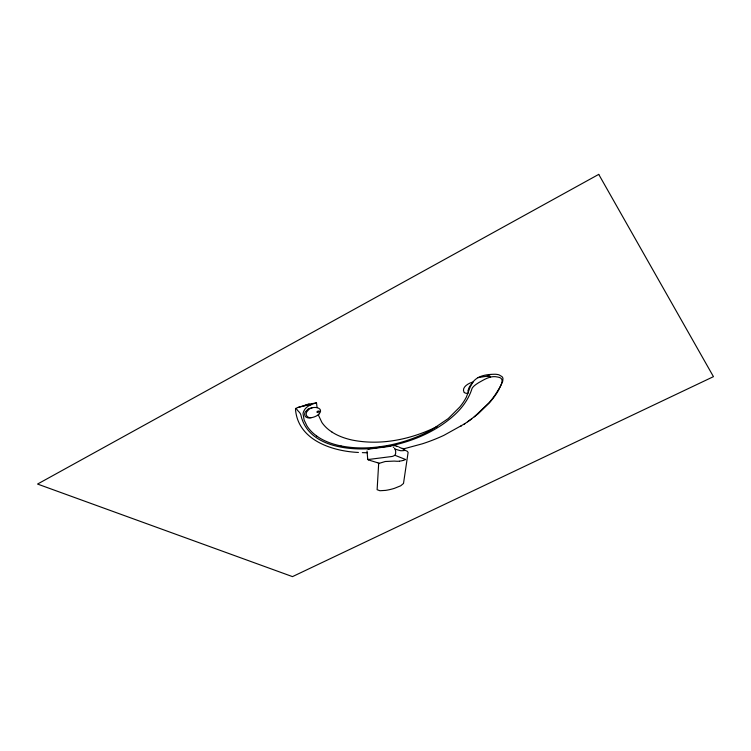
<?xml version="1.0" encoding="UTF-8"?>
<svg xmlns="http://www.w3.org/2000/svg" width="751" height="751" viewBox="0 0 751 751"><rect width="100%" height="100%" fill="white"/><g stroke="black" fill="none" stroke-linecap="round" stroke-linejoin="round"><path stroke-width="1.13" d="M367.032 451.004L367.708 459.171L368.685 459.424A3.746 1.652 -16.7 0 0 369.342 459.368L391.994 456.486A8.177 3.605 -17.3 0 0 393.346 456.082C396.8 455.641 395.843 449.558 394.547 448.3M468.173 390.811L468.361 392.463M467.535 421.855L478.246 413.735L489.69 402.489A120.066 58.099 -17.6 0 0 498.448 390.436L502.748 381.17L502.963 378.41A18.878 8.834 -20.4 0 0 501.997 376.626L499.049 374.871A18.108 8.468 -20.4 0 0 495.36 374.251C486.432 374.261 475.655 375.678 471.431 384.596A52.974 24.398 -21.3 0 0 469.854 387.891L466.371 397.091A97.874 47.153 -17.2 0 1 459.79 407.023L448.216 418.589L432.2 429.441M319.241 413.867L318.809 414.299A8.693 4.253 -15.2 0 1 311.139 417.716C308.361 418.457 304.549 417.537 304.634 414.43A15.79 7.726 -15.5 0 1 305.319 411.877L308.408 408.797L312.454 407.662A8.815 4.318 -15.2 0 1 317.072 407.671A10.232 5.013 -15.2 0 1 319.109 413.848M472.586 382.757L469.807 386.221A29.054 13.509 -20.6 0 0 468.145 390.811M474.228 416.871L488.873 402.968A120.413 58.249 -17.6 0 0 497.641 390.886C501.17 385.639 505.705 377.931 497.519 377.021C490.61 375.293 484.451 379.48 478.687 382.663C476.275 384.212 473.731 385.789 472.126 388.22C469.093 398.133 463.02 406.882 455.519 413.97C437.617 430.811 414.242 440.875 390.407 445.925L368.563 448.76C343.686 450.074 308.417 444.723 301.198 416.354C300.944 414.759 300.616 414.008 299.602 412.552C293.294 405.925 296.88 408.976 306.023 404.855A9.885 4.872 -15.1 0 1 309.083 404.104L316.518 402.893L317.072 407.671M471.769 418.898L464.052 424.193M404.338 448.676L422.456 443.775A92.026 43.736 -18.2 0 0 443.888 435.345L464.897 423.677M460.485 426.427L461.339 425.901M379.612 463.207L385.225 461.508L394.134 461.095A43.032 18.118 -16.6 0 1 396.096 461.217A11.819 5.154 -17.5 0 0 398.772 461.217L399.457 461.152M368.948 448.713L367.99 449.192L390.445 446.282M436.96 426.615C411.022 439.429 380.86 445.784 352.172 440.058A105.853 51.547 -18.6 0 1 332.055 432.116M477.936 377.64L487.202 376.138L490.581 374.561M405.268 459.696L403.362 460.363M316.518 402.893C311.609 404.104 305.92 406.188 303.751 411.229A26.604 13.02 -15.7 0 0 303.038 413.707L304.155 420.109L306.971 425.939A124.018 60.578 -18.7 0 0 313.768 433.74L316.631 436.012M298.213 407.436A30.434 14.738 -15 0 1 303.629 405.915L309.083 404.104M403.071 460.438L402.78 460.523A10.777 4.694 -17.5 0 1 401.466 460.832L399.823 461.105M473.139 381.987C468.896 382.935 461.095 387.3 464.146 392.435M311.139 417.687L308.68 417.547L306.661 415.829A14.926 7.303 -15.5 0 1 306.211 414.073L306.324 413.106A14.738 7.21 -15.5 0 1 306.934 411.614L309.318 408.976L312.454 407.662M303.629 405.915L311.149 404.695M367.173 452.75L362.339 452.646M392.444 445.54L393.261 445.568M358.424 452.449C332.177 451.248 298.109 440.133 295.519 409.586M394.068 445.643L394.594 445.719M395.101 445.803L396.425 446.094M341.076 445.944C354.847 448.666 369.079 448.422 382.916 446.282A73.091 34.706 -17.7 0 0 432.294 429.488M402.273 448.375L402.921 448.497A12.495 5.548 -17.8 0 0 404.413 448.657M401.869 448.272L401.597 448.197A18.428 8.214 -18 0 1 400.461 447.803L399.1 447.108M396.81 446.197L398.246 446.685M368.516 459.95L377.969 462.869M395.045 455.331L405.671 459.528M395.148 449.173L400.443 450.684A11.349 5.032 -17.7 0 0 405.221 450.347M332.036 432.116L329.351 430.22A115.401 56.344 -18.9 0 1 321.897 422.466L318.255 414.768M393.177 447.023L393.702 447.436M367.708 459.171L367.718 459.218A3.464 1.53 -16.7 0 0 368.375 459.903M467.986 393.411A8.768 4.112 -20 0 1 464.343 392.576M295.575 409.239A3.37 1.671 -14.8 0 1 295.725 408.281M378.157 462.945A2.976 1.295 -16.8 0 1 378.664 463.611L377.124 489.699L379.922 490.732L385.61 490.384A25.45 10.692 -17.1 0 0 394.453 488.328L400.734 485.784L403.503 483.466L408.103 452.402L407.305 451.313A11.087 4.835 -17.4 0 0 406.882 451.098L403.4 449.502A1.549 0.685 -17.6 0 1 403.08 449.182M487.23 376.11A11.678 5.501 -20.3 0 1 490.544 376.852M379.537 463.198A1.633 0.713 -16.9 0 1 378.898 463.592M391.262 445.812A2.065 0.92 -17.3 0 1 391.75 445.653M341.048 445.963A110.162 53.603 -18.3 0 1 316.678 435.993M319.231 411.426L319.222 411.52A3.342 1.633 -15.3 0 1 319.025 412.027L317.213 412.515A2.525 1.239 -15.4 0 1 317.016 412.036A3.173 1.549 -15.5 0 1 317.298 411.351L319.034 410.957A2.45 1.202 -15.4 0 1 319.231 411.426M598.735 174.382L37.55 484.057L292.486 576.618L713.45 376.655L598.735 174.382"/></g></svg>
